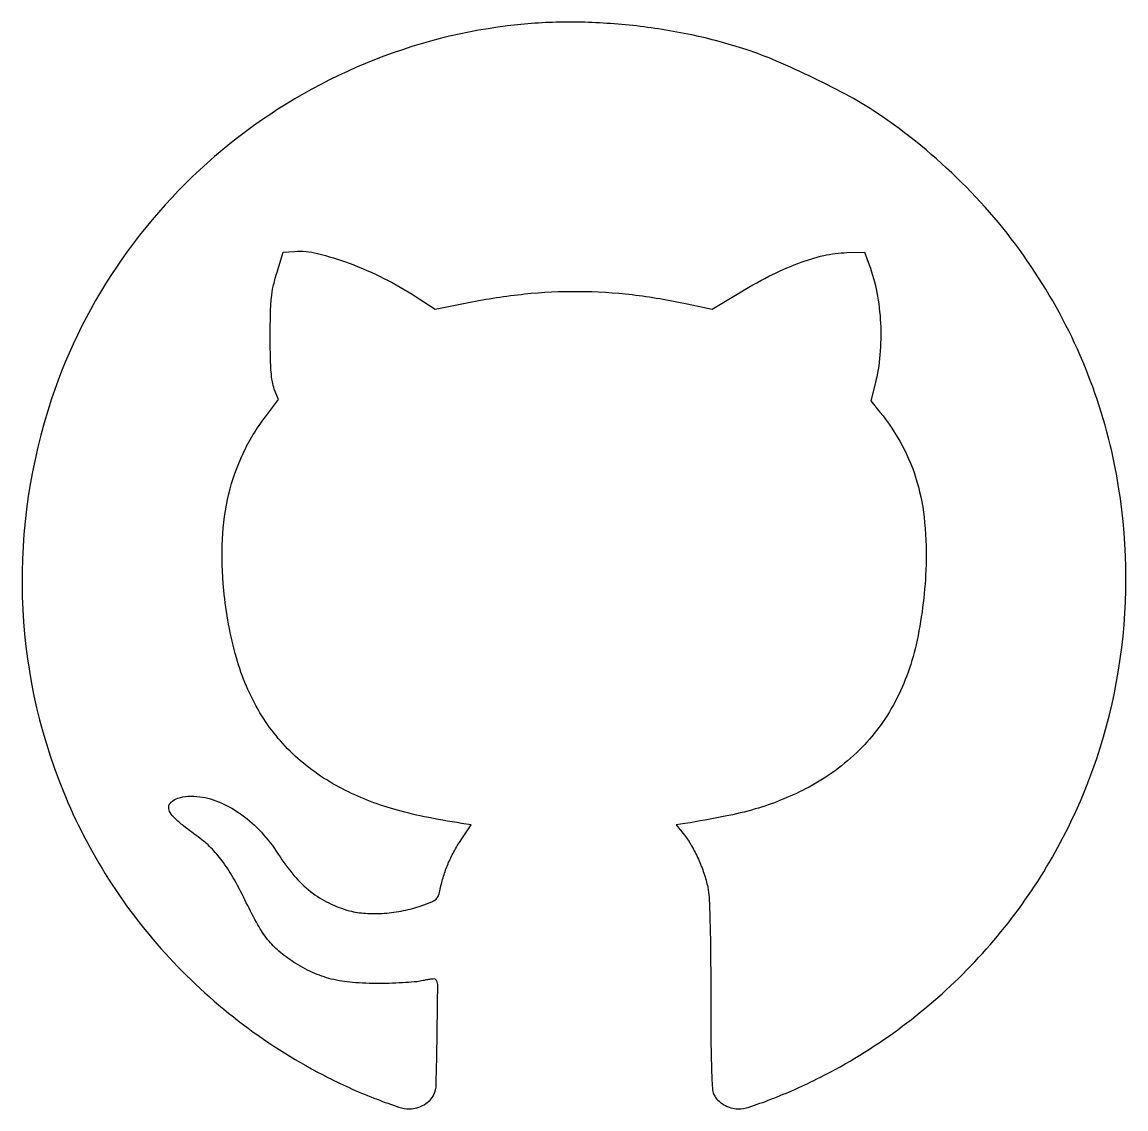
# Model space of a CAD drawing. Extents: x 70 to 490, y 73 to 486.
import ezdxf

# ---------------------------------------------------------------- set-up
doc = ezdxf.new("R2010")
doc.units = 0

msp = doc.modelspace()

# ---------------------------------------------------------------- linework, layer by layer
msp.add_lwpolyline([(258.5, 484.892817, 0.072388), (200.805057, 470.20496, 0.070793), (149.205305, 439.613239, 0.070844), (108.217263, 395.865124, 0.072665), (81.495419, 342.775435, 0.087424), (70.365499, 267.520458, 0.090062), (85.857879, 193.827981, 0.090358), (126.203008, 130.477282, 0.088711), (186.530296, 84.945268, 0.012805), (195.744653, 80.562595, 0.012834), (205.164416, 76.660896, 0.010908), (213.470679, 73.673894, 0.081025), (217.60193, 73, 0.074219), (220.344336, 73.409331, 0.060094), (223.068318, 74.61396, 0.061665), (225.355076, 76.387231, 0.090371), (226.805315, 78.472058, 0.101361), (227.655414, 82.177888, 0.002177), (228.013304, 100.90649, 0.001263), (228.249928, 120.259688, 0.201434), (227.450706, 122.21596, 0.207131), (227.031045, 122.382078, 0.017007), (225.82881, 122.303116, 0.020563), (224.349941, 122.093633, 0.014315), (222.700706, 121.741312, -0.035924), (220.318246, 121.339026, -0.007365), (216.062082, 120.994681, -0.007717), (211.093658, 120.743236, -0.007185), (206, 120.637467, -0.022023), (195.874725, 121.01883, -0.040959), (187.773921, 122.355716, -0.045778), (180.623687, 124.860279, -0.036548), (173.458475, 128.788421, -0.03243), (167.90381, 132.918766, -0.04859), (163.701487, 137.257097, -0.040275), (159.904036, 142.905885, -0.015239), (155.501672, 151.343825, 0.014723), (151.005155, 159.983942, 0.028367), (146.822925, 166.566388, 0.034628), (142.597175, 171.665986, 0.043353), (137.991723, 175.729385, -0.005679), (131.640532, 180.534142, -0.029054), (128.307933, 183.440034, -0.055665), (126.558328, 185.584324, -0.144281), (126, 187.478913, -0.215113), (126.920372, 189.519197, -0.096796), (129.510645, 191.037821, -0.070822), (133.337149, 191.797055, -0.047706), (137.793874, 191.614774, -0.069803), (145.898642, 189.322813, -0.054314), (153.839656, 184.739156, -0.049995), (161.21327, 178.11479, -0.041785), (167.630347, 169.768262, 0.03299), (173.604396, 161.708867, 0.049332), (179.902703, 155.621393, 0.053526), (186.848511, 151.239164, 0.049475), (194.749724, 148.291951, 0.049622), (200.821503, 147.318377, 0.032469), (207.916759, 147.354462, 0.031547), (215.233249, 148.33388, 0.036833), (221.988234, 150.201776, 0.010582), (225.947167, 151.712651, 0.083098), (227.618191, 152.740744, 0.127456), (228.53607, 154.082745, 0.037729), (229.207445, 156.5, -0.025109), (230.43867, 161.409842, -0.026012), (232.144235, 166.112615, -0.025569), (234.359365, 170.68593, -0.022589), (237.115763, 175.208547), (240.958848, 180.917094), (237.229424, 181.494295, -0.011575), (223.043737, 184.027314, -0.02048), (211.501191, 186.861791, -0.023653), (201.482953, 190.282716, -0.024845), (192, 194.586341, -0.066626), (174.074478, 207.081935, -0.072877), (160.688829, 223.517512, -0.066551), (151.736392, 244.395939, -0.044018), (146.950383, 270.085568, -0.03464), (146.427807, 289.466242, -0.048341), (148.82732, 306.629804, -0.052095), (154.256263, 321.996511, -0.0512), (162.768737, 336.005767), (167.697268, 342.511534), (166.141734, 346.505767, -0.05205), (165.38792, 349.257652, -0.021527), (164.924027, 353.094728, -0.014708), (164.665752, 358.488008, -0.004728), (164.593787, 366.5, -0.004694), (164.684748, 375.722169, -0.020694), (165.014121, 381.147686, -0.029928), (165.726332, 385.509526, -0.018855), (167.050686, 390.5), (169.5, 398.5), (173.795331, 398.809713, -0.079891), (182.520751, 398.044599, -0.027629), (194.633161, 394.269217, -0.026588), (207.767432, 388.55193, -0.027624), (220.048208, 381.537435), (227.269364, 376.866093), (239.884682, 379.387301, -0.02348), (261.255101, 382.623759, -0.027412), (281.75448, 383.619638, -0.027623), (302.102599, 382.366659, -0.024549), (323.018496, 378.866261), (332.536992, 376.788587), (342.018496, 382.567812, -0.01831), (354.115906, 389.346975, -0.028136), (365.085575, 394.218196, -0.032804), (374.963264, 397.231179, -0.051961), (383.733134, 398.347876), (390.397193, 398.5), (392.214084, 393.6607, -0.04359), (395.131726, 383.20136, -0.033921), (396.511753, 371.469613, -0.03361), (396.29773, 359.525648, -0.040174), (394.444883, 348.426914), (392.840814, 342.03086), (396.303029, 337.76543, -0.04756), (404.776128, 325.022071, -0.052375), (410.368542, 311.303181, -0.04837), (413.281174, 295.80442, -0.032096), (413.732501, 277.7013, -0.045482), (410.022851, 249.358723, -0.070527), (401.303094, 226.323426, -0.077917), (387.322995, 208.243552, -0.070699), (368.041785, 194.597388, -0.023507), (358.541479, 190.266345, -0.025227), (348.89511, 186.959108, -0.020687), (337.456433, 184.178327, -0.009245), (322.208087, 181.425336), (318.916174, 180.893648), (321.976448, 177.029737, -0.037416), (324.725294, 172.968821, -0.024668), (327.285035, 167.941234, -0.024095), (329.414728, 162.505683, -0.028784), (330.86973, 157.200779, -0.041377), (331.368223, 153.310215, -0.004242), (331.704599, 144.033606, -0.004637), (331.929079, 131.892779, -0.002303), (332, 116.497832, 0.001849), (332.061827, 99.779929, 0.006003), (332.276951, 88.693542, 0.005206), (332.60353, 80.888988, 0.0941), (333.194685, 78.472058, 0.090371), (334.644924, 76.387231, 0.061665), (336.931682, 74.61396, 0.060094), (339.655664, 73.409331, 0.074219), (342.39807, 73, 0.081025), (346.529321, 73.673894, 0.010908), (354.835584, 76.660896, 0.012834), (364.255347, 80.562595, 0.012805), (373.469704, 84.945268, 0.081104), (429.316854, 125.786578, 0.082525), (468.877971, 182.049136, 0.082265), (488.199708, 248.244034, 0.079894), (485.441843, 317.837351, 0.049988), (473.395704, 356.924675, 0.049052), (453.774763, 393.109555, 0.048665), (427.311926, 425.032973, 0.047632), (395, 451.495798, 0.024105), (384.893071, 457.592937, 0.010969), (371.148005, 464.621325, 0.010996), (356.989132, 471.093442, 0.022079), (345.5, 475.452198, 0.028009), (324.637491, 481.05686, 0.024594), (302.353941, 484.590539, 0.024654), (279.893, 485.912588, 0.028571)], format="xyb", close=True)

doc.saveas('drawing.dxf')
